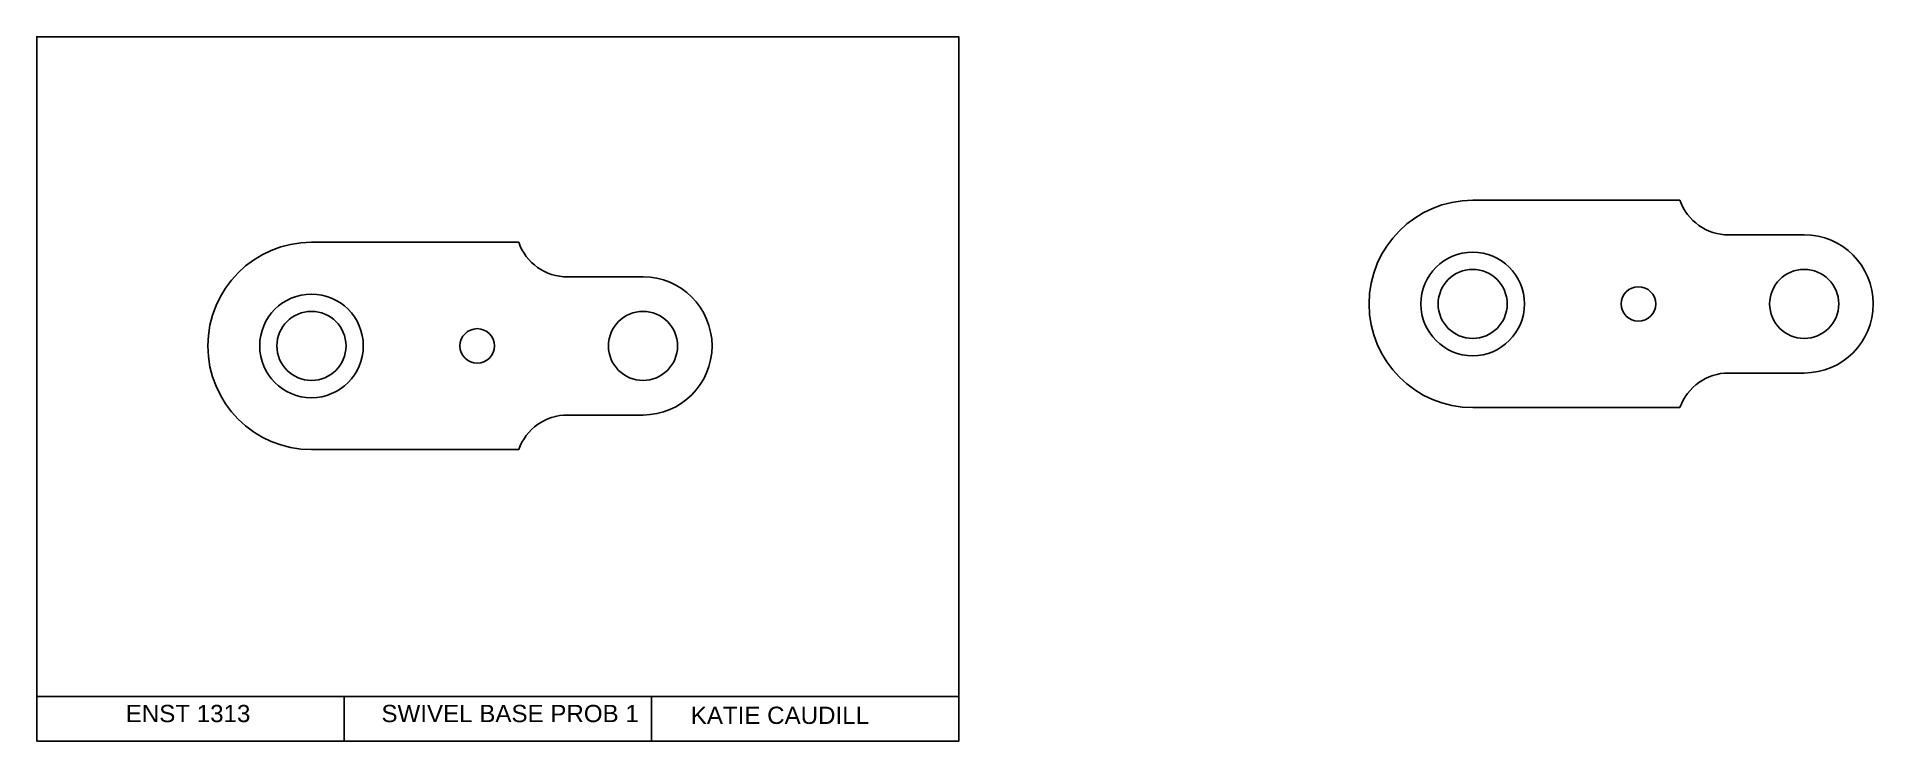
# Model space of a CAD drawing. Header units: millimetres. Extents: x 6 to 538, y 6 to 210.
import ezdxf

# ---------------------------------------------------------------- set-up
doc = ezdxf.new("R2010")
doc.units = ezdxf.units.MM
doc.header["$MEASUREMENT"] = 0
doc.styles.get("Standard").update_dxf_attribs({"font": 'arial.ttf'})

msp = doc.modelspace()

# ---------------------------------------------------------------- linework, layer by layer
for p, q in [((421.81, 162.63), (481.81, 162.63)), ((85.56, 150.47), (145.56, 150.47)), ((495.95, 152.63), (517.81, 152.63)), ((159.7, 140.47), (181.56, 140.47)), ((495.95, 112.63), (517.81, 112.63)), ((421.81, 102.63), (481.81, 102.63)), ((159.7, 100.47), (181.56, 100.47)), ((85.56, 90.47), (145.56, 90.47)), ((6, 19), (273, 19)), ((6, 19), (6, 6)), ((95, 19), (95, 6)), ((184, 19), (184, 6))]:
    msp.add_line(p, q)
msp.add_lwpolyline([(6, 6), (273, 6), (273, 210), (6, 210)], close=True)
for centre, radius in [((421.81, 132.63), 15), ((421.81, 132.63), 10), ((517.81, 132.63), 10), ((85.56, 120.47), 15), ((469.81, 132.63), 5), ((85.56, 120.47), 10), ((181.56, 120.47), 10), ((133.56, 120.47), 5)]:
    msp.add_circle(centre, radius)
for centre, radius, start, end in [((421.81, 132.63), 30, 90, 270), ((495.95, 167.63), 15, 199.4712, 270), ((85.56, 120.47), 30, 90, 270), ((159.7, 155.47), 15, 199.4712, 270), ((517.81, 132.63), 20, 270, 90), ((181.56, 120.47), 20, 270, 90), ((495.95, 97.63), 15, 90, 160.5288), ((159.7, 85.47), 15, 90, 160.5288)]:
    msp.add_arc(centre, radius, start, end)

# ---------------------------------------------------------------- texts
at = {"char_height": 5, "attachment_point": 1}
for s, width, insert in [('ENST 1313', 52.6945, (31.77, 16.54)), ('SWIVEL BASE PROB 1', 73.3883, (105.82, 16.54)), ('KATIE CAUDILL', 52.6945, (195.39, 16.02))]:
    msp.add_mtext_dynamic_manual_height_columns(s, width=width, gutter_width=1, heights=[0], dxfattribs=dict(at, insert=insert))

doc.saveas('drawing.dxf')
